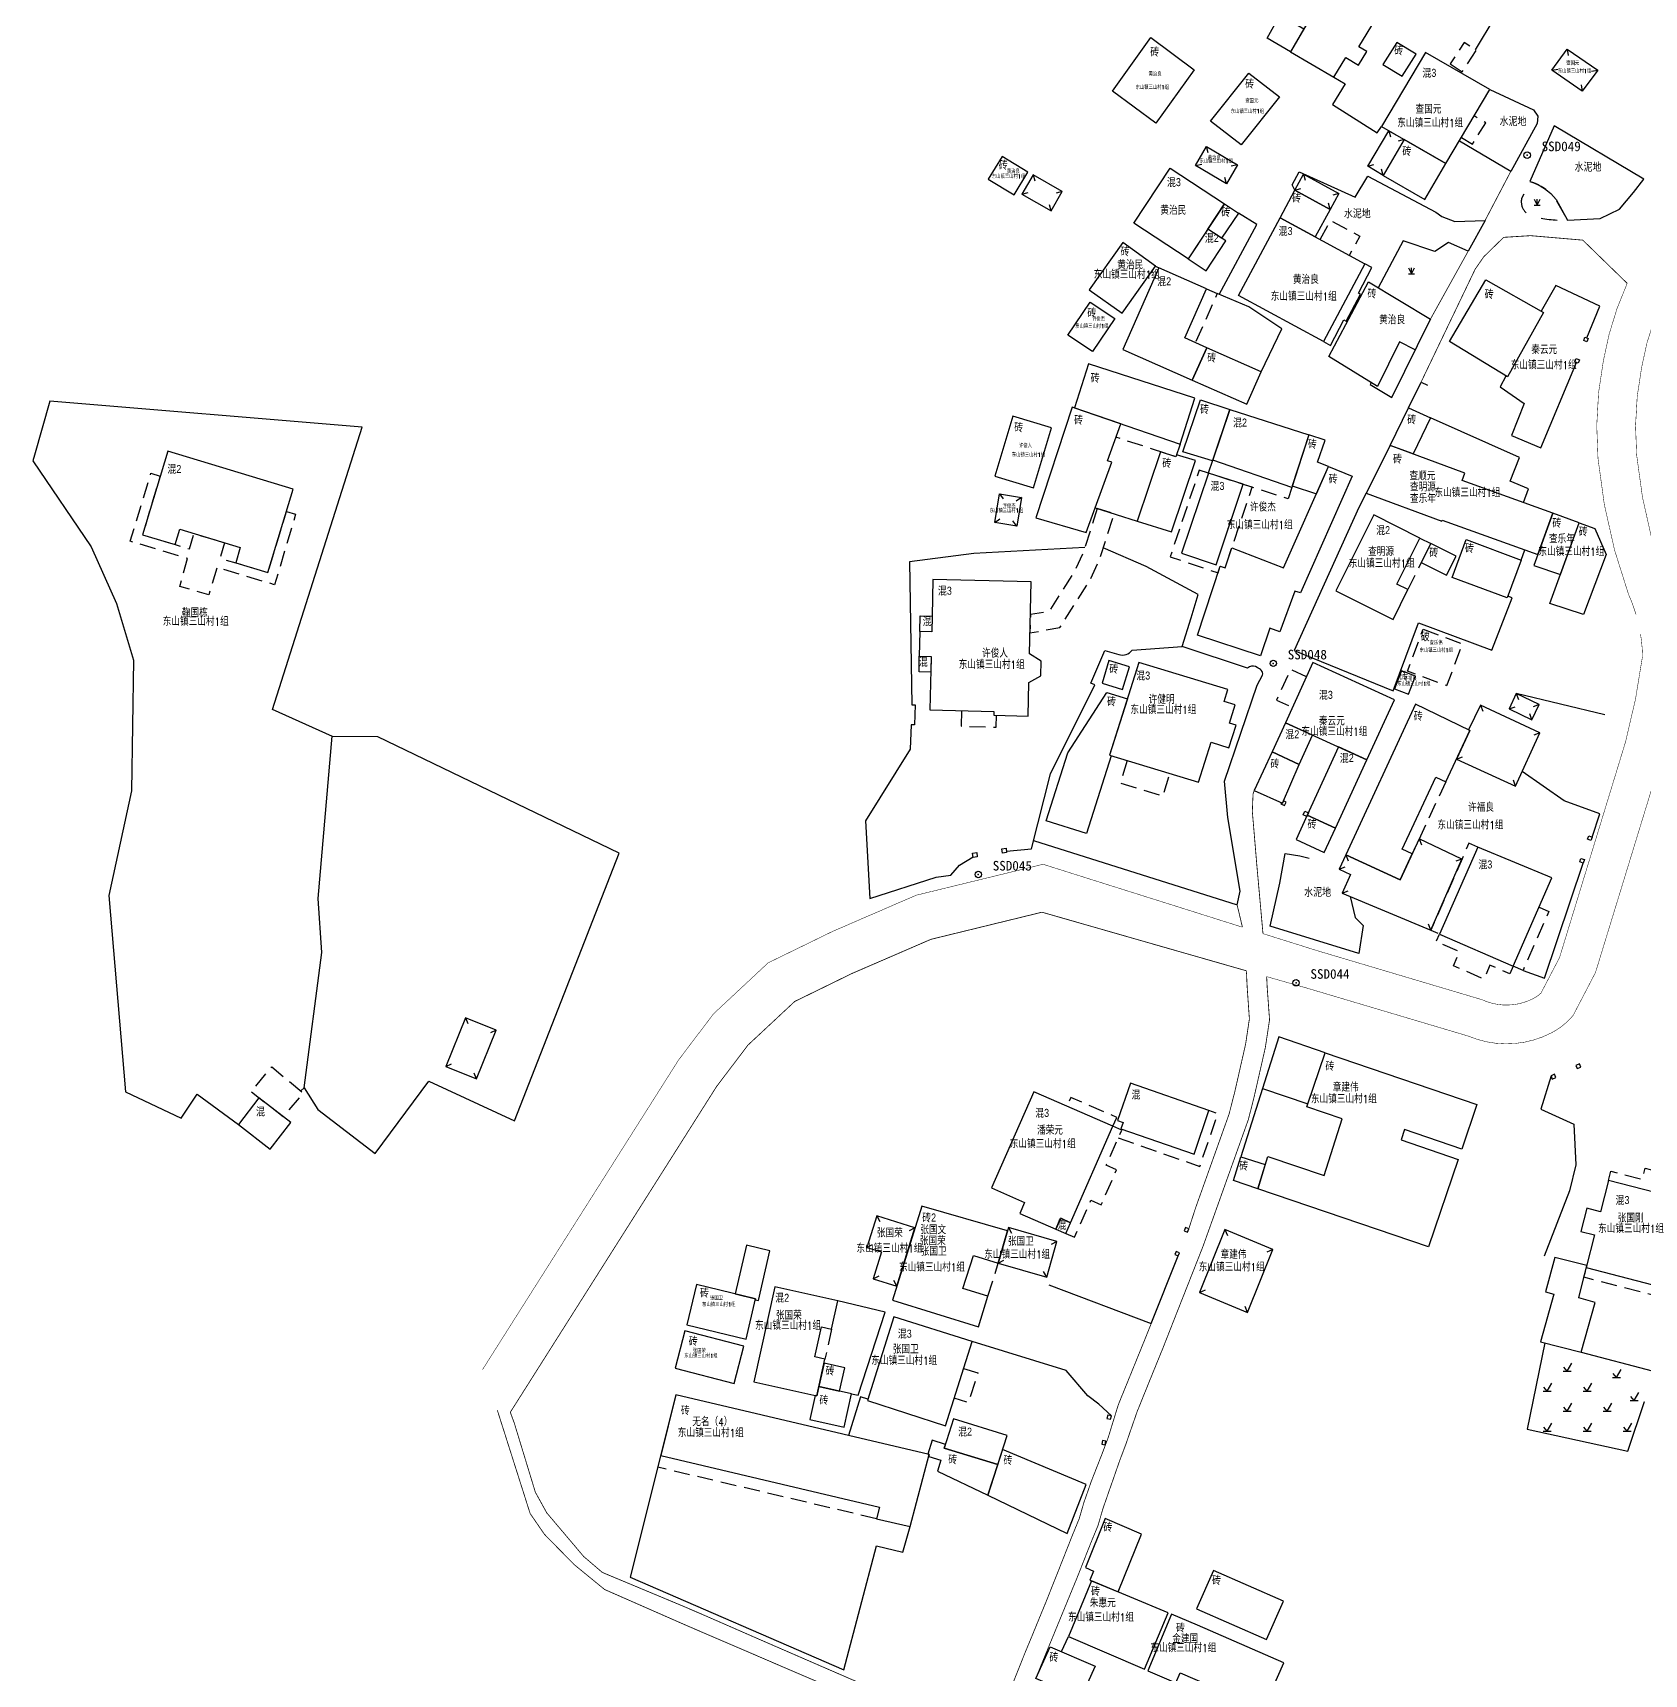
# Model space of a CAD drawing. Header units: millimetres. Extents: x 21943 to 23516, y 12107 to 14027.
# Drawn here: x 22418.8 to 22620.2, y 13686.7 to 13891.8 of the extents above; entities that cross this region are included whole.
import ezdxf
from ezdxf.enums import TextEntityAlignment as Align

# ---------------------------------------------------------------- set-up
doc = ezdxf.new("R2010")
doc.units = ezdxf.units.MM
for name, pattern in [('B10012', [0]), ('X2', [10, 8, -2]), ('X5', [3, 2, -1]), ('X6', [4, 2, -2])]:
    doc.linetypes.add(name, pattern=pattern)
for name, color, linetype in [('$TD_AUDIT_GENERATED_(2B2)', 221, 'Continuous'), ('$TD_AUDIT_GENERATED_(2B3)', 4, 'X6'), ('$TD_AUDIT_GENERATED_(2B4)', 7, 'wq'), ('$TD_AUDIT_GENERATED_(2B5)', 2, 'Continuous'), ('$TD_AUDIT_GENERATED_(2B7)', 7, 'Continuous'), ('$TD_AUDIT_GENERATED_(2BA)', 7, 'Continuous'), ('$TD_AUDIT_GENERATED_(2BB)', 4, 'Continuous'), ('$TD_AUDIT_GENERATED_(2C0)', 7, 'Continuous'), ('$TD_AUDIT_GENERATED_(2C2)', 7, 'Continuous'), ('KZD', 1, 'Continuous'), ('ZBTZ', 3, 'Continuous')]:
    doc.layers.add(name, color=color, linetype=linetype)
doc.styles.add('$TD_AUDIT_GENERATED_(2CC)', font='simhei.ttf')
doc.styles.add('HZ', font='rs.shx', dxfattribs={"width": 0.8, "bigfont": 'hztxt.shx'})
doc.styles.get("Standard").update_dxf_attribs({"font": 'arial.ttf'})
doc.linetypes.add('1161', pattern='A,0,[149,AAA.SHX,S=0.15,R=0,X=0,Y=0],-1.6', length=1.6)
doc.linetypes.add('443', pattern='A,9.4,[169,AAA.SHX,S=1,R=0,X=0,Y=0.15],0.6', length=10)
doc.linetypes.add('wq', pattern='A,5.4,[169,AAA.SHX,S=1,R=0,X=0,Y=-1.15],0.6', length=6)

# ---------------------------------------------------------------- blocks, each defined once
blk = doc.blocks.new('gc123')
for p, q in [((-1, 0), (1, 0)), ((0, 0), (-0.8, 1)), ((0, 0), (1.2, 2))]:
    blk.add_line(p, q)
blk = doc.blocks.new('gc124')
for p, q in [((-0.75, 1.5), (0, 0)), ((-0.75, 0), (0.75, 0)), ((0, 0), (0, 1.5)), ((0, 0), (0.75, 1.5))]:
    blk.add_line(p, q)
blk = doc.blocks.new('gc117')
blk.add_circle((0, 0), 0.8)
blk.add_point((0, 0))

msp = doc.modelspace()

# ---------------------------------------------------------------- linework, layer by layer
at = {"layer": '$TD_AUDIT_GENERATED_(2B2)', "linetype": 'Continuous', "flags": 128}
for points, elevation in [([(22595.79, 13906.9), (22581.73, 13914.85), (22580.02, 13911.83), (22582.17, 13910.57), (22581.54, 13909.49), (22583.27, 13908.48), (22586.12, 13906.82), (22586.12, 13906.82), (22586.12, 13906.82), (22575.99, 13889.44), (22581.42, 13886.27), (22582.91, 13888.71), (22584.51, 13887.77), (22585.55, 13889.48), (22584.54, 13890.07), (22590.33, 13899.59), (22591.33, 13899.02), (22592.03, 13900.25), (22590.04, 13901.37), (22591.34, 13903.66), (22590.9, 13903.9), (22591.42, 13904.82), (22593.74, 13903.51)], 4.26), ([(22612.12, 13850.92), (22611.95, 13850.5), (22611.53, 13850.69), (22611.7, 13851.11)], 0), ([(22536.85, 13788.81), (22536.33, 13788.74), (22536.27, 13789.26), (22536.79, 13789.34)], 2.49), ([(22612.74, 13788.47), (22612.59, 13788.04), (22612.16, 13788.19), (22612.3, 13788.61)], 0.05), ([(22599.3, 13757.86), (22597.4, 13752.29), (22590.25, 13754.73), (22589.81, 13753.43), (22596.95, 13751), (22593.23, 13740.06), (22571.9, 13747.33), (22573.17, 13751.37), (22580.2, 13748.98), (22582.44, 13756.06), (22578.04, 13757.56), (22580.34, 13764.33)], 10.13), ([(22609.01, 13761.63), (22608.56, 13761.45), (22608.72, 13761.04), (22609.17, 13761.22)], 0.34), ([(22538.65, 13747.43), (22542.77, 13745.62), (22542.16, 13744.23), (22546.69, 13742.27), (22547.27, 13743.63), (22548.5, 13743.08), (22553.8, 13755.13), (22543.92, 13759.42)], 3.12), ([(22554.38, 13755.86), (22555.09, 13755.62), (22554.81, 13754.82), (22563.94, 13751.63), (22565.81, 13757.09), (22556, 13760.51)], 3.58), ([(22571.9, 13747.33), (22568.88, 13748.36), (22569.81, 13751.33), (22572.85, 13750.36)], 8.04), ([(22523.86, 13736.07), (22526.8, 13735.16), (22529.06, 13742.44), (22524.29, 13743.92), (22523.06, 13739.99), (22524.87, 13739.44)], 3.06), ([(22561.97, 13738.93), (22562.13, 13739.33), (22561.7, 13739.5), (22561.54, 13739.1)], 1.94)]:
    msp.add_lwpolyline(points, close=True, dxfattribs=dict(at, elevation=elevation))
for points in [[(22575.99, 13889.44), (22573.07, 13891.14), (22574.72, 13894.03), (22577.66, 13892.31)], [(22559.17, 13880.49), (22553.74, 13884.51), (22558.54, 13891.2), (22563.96, 13887.18)], [(22591.7, 13889.12), (22589.29, 13890.58), (22587.55, 13887.86), (22589.97, 13886.4)], [(22587.36, 13880.09), (22595.43, 13875.47), (22600.92, 13884.71), (22592.87, 13889.36)], [(22612.47, 13884.53), (22608.66, 13887.15), (22610.58, 13889.74), (22614.39, 13887.12)], [(22566.02, 13880.74), (22570.79, 13886.75), (22574.63, 13883.82), (22569.85, 13877.8)], [(22588.28, 13879.57), (22590.22, 13878.46), (22587.59, 13873.99), (22585.66, 13875.13)], [(22587.59, 13873.99), (22592.78, 13870.98), (22595.43, 13875.47), (22590.22, 13878.46)], [(22541.46, 13871.55), (22543.18, 13874.38), (22539.95, 13876.34), (22538.23, 13873.5)], [(22569.37, 13875.32), (22567.98, 13872.94), (22564.13, 13875.2), (22565.51, 13877.58)], [(22567.73, 13870.42), (22563.2, 13863.54), (22556.42, 13868.01), (22560.95, 13874.89)], [(22547.47, 13871.96), (22543.84, 13874.07), (22542.44, 13871.65), (22546.07, 13869.55)], [(22576.53, 13872.14), (22580.96, 13869.73), (22579.1, 13866.29), (22574.69, 13868.69)], [(22582.05, 13871.74), (22580.96, 13869.73), (22576.53, 13872.14), (22577.62, 13874.14)], [(22567.38, 13866.14), (22565.66, 13867.27), (22567.73, 13870.42), (22569.49, 13869.26)], [(22580.12, 13853.21), (22569.5, 13858.96), (22574.69, 13868.69), (22585.3, 13862.92)], [(22563.2, 13863.54), (22565.44, 13862.07), (22567.9, 13865.79), (22565.66, 13867.27)], [(22555.05, 13865.6), (22550.82, 13859.67), (22554.94, 13856.75), (22559.12, 13862.63)], [(22565.49, 13859.8), (22559.56, 13862.42), (22555.05, 13852.22), (22563.72, 13848.39), (22565.53, 13852.44), (22562.78, 13853.66)], [(22580.81, 13851.35), (22585.76, 13860.66), (22593.49, 13856.02), (22591.59, 13852.18), (22589.61, 13853.16), (22586.88, 13847.61)], [(22603.11, 13848.79), (22595.88, 13853.24), (22600.41, 13860.91), (22607.62, 13856.86)], [(22554.03, 13856.09), (22551.24, 13851.97), (22548.19, 13854), (22550.97, 13858.12)], [(22613.22, 13853.59), (22613.05, 13853.17), (22612.64, 13853.36), (22612.8, 13853.78)], [(22570.54, 13845.38), (22572.35, 13849.43), (22565.53, 13852.44), (22563.72, 13848.39)], [(22562.19, 13840.38), (22564.04, 13846.15), (22550.75, 13850.42), (22548.99, 13844.91)], [(22566.26, 13838.32), (22562.55, 13839.45), (22564.73, 13845.92), (22568.42, 13844.73)], [(22539.05, 13836.4), (22543.87, 13834.94), (22546.13, 13842.44), (22541.31, 13843.89)], [(22548.71, 13845.01), (22544.15, 13831.19), (22550.48, 13829.34), (22553.67, 13838.12), (22553.12, 13838.32), (22554.79, 13842.92)], [(22578.29, 13841.54), (22576.16, 13834.98), (22566.28, 13838.38), (22568.42, 13844.73)], [(22590.74, 13844.92), (22593.5, 13843.69), (22591.31, 13839.17), (22588.47, 13840.22)], [(22580.32, 13840.89), (22578.29, 13841.54), (22576.22, 13835.17), (22579.23, 13834.2), (22580.74, 13837.61), (22579.39, 13838.16)], [(22451.35, 13834.78), (22435.67, 13839.51), (22432.52, 13829.07), (22436.62, 13827.83), (22437.2, 13829.75), (22444.71, 13827.48), (22444.17, 13825.55), (22448.2, 13824.33)], [(22564.12, 13838.34), (22561.77, 13839.06), (22561.68, 13838.81), (22559.75, 13839.44), (22556.84, 13830.77), (22561.14, 13829.42)], [(22608.78, 13831.76), (22597.46, 13835.83), (22597.8, 13836.76), (22588.47, 13840.22), (22585.47, 13834.25), (22594.92, 13830.75), (22594.96, 13830.87), (22606.91, 13826.61)], [(22580.74, 13837.61), (22583.72, 13836.4), (22577.25, 13821.79), (22576.56, 13822.03), (22574.67, 13816.95), (22573.43, 13817.38), (22572.23, 13813.94), (22564.38, 13816.52), (22567.22, 13825.15), (22567.84, 13824.94), (22568.68, 13827.43), (22575.13, 13824.92)], [(22565.74, 13836.78), (22562.38, 13826.77), (22566.7, 13825.32), (22570.08, 13835.37)], [(22539.61, 13834.18), (22542.36, 13833.74), (22541.78, 13830.15), (22539.03, 13830.59)], [(22592.17, 13828.66), (22586.4, 13831.55), (22581.67, 13822.07), (22588.81, 13818.48), (22590.66, 13822.23), (22589.3, 13822.91)], [(22606.42, 13825.23), (22609.73, 13824.12), (22612.07, 13830.57), (22608.78, 13831.76)], [(22612.07, 13830.57), (22614.04, 13829.86), (22615.45, 13826.62), (22612.63, 13819.1), (22608.41, 13820.48)], [(22595.48, 13824), (22596.69, 13826.4), (22593.54, 13827.98), (22592.34, 13825.58)], [(22604.82, 13825.91), (22603.07, 13821.18), (22596.19, 13823.73), (22597.94, 13828.46)], [(22531.3, 13823.46), (22531.2, 13818.89), (22531.16, 13816.93), (22529.68, 13816.98), (22529.61, 13813.9), (22531.09, 13813.85), (22530.94, 13807.19), (22538.93, 13806.96), (22538.92, 13806.5), (22543.21, 13806.41), (22543.3, 13810.62), (22544.78, 13811.44), (22544.83, 13813.27), (22543.38, 13814.18), (22543.58, 13823.18)], [(22531.16, 13816.93), (22529.68, 13816.98), (22529.73, 13818.94), (22531.2, 13818.89)], [(22531.04, 13811.91), (22529.57, 13811.95), (22529.61, 13813.9), (22531.09, 13813.85)], [(22555.02, 13809.74), (22555.86, 13812.57), (22553.29, 13813.33), (22552.45, 13810.5)], [(22557.05, 13813.1), (22553.38, 13801.5), (22564.51, 13798.15), (22566.08, 13803.13), (22568.31, 13802.42), (22569.21, 13805.25), (22568.38, 13805.51), (22569.1, 13807.79), (22567.69, 13808.24), (22568.16, 13809.74)], [(22588.99, 13808.42), (22578.81, 13813.08), (22575.36, 13805.56), (22585.54, 13800.95)], [(22589.01, 13809.83), (22590.73, 13809.15), (22591.61, 13811.38), (22589.89, 13812.06)], [(22553.57, 13801.44), (22550.5, 13791.72), (22545.48, 13793.3), (22548.16, 13801.8), (22553.03, 13809.35), (22555.61, 13808.54), (22553.38, 13801.5)], [(22607.09, 13807.85), (22604.22, 13809.22), (22603.31, 13807.3), (22606.18, 13805.93)], [(22598.41, 13804.59), (22591.63, 13807.88), (22582.92, 13789.08), (22589.7, 13785.93), (22591.21, 13789.2), (22589.95, 13789.79), (22594.15, 13798.77), (22595.41, 13798.19)], [(22596.74, 13801.03), (22604.14, 13797.66), (22607.17, 13804.31), (22599.75, 13807.76), (22598.25, 13804.67), (22598.41, 13804.59)], [(22578.73, 13804.03), (22575.36, 13805.56), (22573.7, 13801.95), (22577.07, 13800.37)], [(22585.54, 13800.95), (22581.99, 13802.56), (22578.1, 13794.01), (22581.61, 13792.4)], [(22573.7, 13801.95), (22571.46, 13797.1), (22574.99, 13795.5), (22577.07, 13800.37)], [(22574.77, 13795.43), (22575.23, 13795.21), (22575.44, 13795.66), (22575.13, 13795.81), (22574.99, 13795.5), (22574.83, 13795.57)], [(22578.04, 13793.87), (22577.59, 13794.08), (22577.79, 13794.53), (22578.24, 13794.32)], [(22578.1, 13794.01), (22576.72, 13790.98), (22580.2, 13789.34), (22581.61, 13792.4)], [(22592.09, 13791.07), (22589.7, 13785.93), (22582.92, 13789.08), (22582.08, 13787.29), (22583.5, 13786.6), (22582.45, 13784.25), (22593.54, 13779.64), (22597.43, 13788.54)], [(22594.64, 13779.15), (22603.84, 13775.13), (22608.68, 13786.2), (22599.4, 13790.04)], [(22613.7, 13791.28), (22613.54, 13790.85), (22613.11, 13791.01), (22613.27, 13791.44)], [(22540.52, 13789.36), (22540, 13789.29), (22539.94, 13789.82), (22540.46, 13789.89)], [(22470.42, 13762.62), (22474.28, 13761.05), (22476.74, 13767.13), (22472.89, 13768.7)], [(22580.34, 13764.33), (22574.54, 13766.31), (22572.49, 13759.87), (22578.16, 13757.93)], [(22612.12, 13762.93), (22611.67, 13762.75), (22611.84, 13762.34), (22612.28, 13762.52)], [(22448.49, 13752.27), (22451.06, 13755.59), (22447.08, 13758.68), (22444.51, 13755.36)], [(22627.53, 13733.71), (22630.34, 13744.6), (22615.76, 13748.36), (22614.75, 13744.46), (22613.02, 13744.91), (22612.27, 13742), (22614, 13741.55), (22612.97, 13737.47)], [(22540.65, 13742.07), (22529.91, 13745.16), (22526.25, 13733.41), (22537, 13730.08), (22538.19, 13733.89), (22535.06, 13734.87), (22536.36, 13739), (22539.48, 13738.02)], [(22546.69, 13742.27), (22547.92, 13741.75), (22548.5, 13743.08), (22547.28, 13743.63)], [(22546.8, 13740.75), (22540.76, 13742.48), (22539.48, 13738.02), (22545.53, 13736.29)], [(22563.14, 13741.92), (22563.3, 13742.32), (22562.87, 13742.48), (22562.71, 13742.08)], [(22567.8, 13742.24), (22564.64, 13734.37), (22570.62, 13731.86), (22573.79, 13739.73)], [(22509.1, 13733.44), (22509.5, 13733.34), (22510.94, 13739.57), (22507.99, 13740.26), (22506.58, 13734.18), (22509.13, 13733.56)], [(22613.03, 13737.72), (22609.04, 13738.75), (22607.86, 13734.43), (22608.92, 13734.15), (22607.26, 13728.2), (22612.33, 13726.91), (22614.07, 13733.1), (22612.02, 13733.68)], [(22519.41, 13733.31), (22511.55, 13735.08), (22508.93, 13723.18), (22516.81, 13721.45), (22517.81, 13726.02), (22516.54, 13726.3), (22517.37, 13730.08), (22518.64, 13729.79)], [(22532.86, 13717.71), (22536.21, 13728.25), (22526.44, 13731.31), (22523.13, 13720.84)], [(22519.63, 13722.04), (22520.28, 13724.95), (22517.7, 13725.53), (22517.06, 13722.62)], [(22521.14, 13721.7), (22517.06, 13722.62), (22516.81, 13721.45), (22516.61, 13721.49), (22515.94, 13718.5), (22520.21, 13717.54)], [(22524.26, 13706.09), (22528.45, 13705.1), (22530.86, 13714.12), (22499.19, 13721.57), (22497.29, 13713.98), (22524.65, 13707.54)], [(22539.41, 13712.86), (22540.57, 13716.5), (22533.9, 13718.56), (22532.73, 13714.92)], [(22539.41, 13712.86), (22532.73, 13714.92), (22532.88, 13715.38), (22531.23, 13715.89), (22530.67, 13714.16), (22530.86, 13714.12), (22530.79, 13713.84), (22532.31, 13713.42), (22531.89, 13712.03), (22538.18, 13709.01)], [(22548.1, 13704.24), (22550.46, 13710.36), (22540, 13714.72), (22538.18, 13709.01)], [(22552.85, 13706.1), (22550.37, 13699.97), (22551.36, 13699.54), (22550.92, 13698.4), (22554.44, 13696.93), (22557.38, 13704.15)], [(22548.24, 13691.36), (22557.77, 13687.26), (22560.7, 13694.32), (22551.13, 13698.31)], [(22575.12, 13695.79), (22566.38, 13699.62), (22564.26, 13694.81), (22573, 13690.98)], [(22561.11, 13694.15), (22558.18, 13687.08), (22561.67, 13685.58), (22562.19, 13686.81), (22572.63, 13682.31), (22575.15, 13688.09), (22564.37, 13692.8)], [(22549.78, 13683.69), (22544.15, 13686.12), (22545.96, 13690.09), (22551.59, 13687.66)]]:
    msp.add_lwpolyline(points, close=True, dxfattribs=at)
at = {"layer": '$TD_AUDIT_GENERATED_(2B2)', "linetype": 'X5', "flags": 128}
for points in [[(22595.95, 13887.92), (22597.47, 13886.93), (22599.23, 13889.61), (22597.72, 13890.61)], [(22592.58, 13817.27), (22597.48, 13815.44), (22595.51, 13810.19), (22590.61, 13812.02)], [(22450.11, 13756.33), (22446.09, 13759.44), (22448.68, 13762.56), (22452.59, 13759.3)]]:
    msp.add_lwpolyline(points, close=True, dxfattribs=at)
at = {"layer": '$TD_AUDIT_GENERATED_(2B2)', "color": 2, "linetype": '1161', "elevation": 1.91, "flags": 128}
msp.add_lwpolyline([(22609.19, 13870.95), (22610.61, 13868.4), (22614.71, 13868.58), (22617.13, 13869.78), (22618.87, 13871.85), (22620.17, 13873.53), (22608.95, 13880.18), (22605.91, 13873.2, -0.165057)], format="xyb", close=True, dxfattribs=at)
at = {"layer": '$TD_AUDIT_GENERATED_(2B2)', "linetype": 'X6', "elevation": 3.01, "flags": 128}
msp.add_lwpolyline([(22604.89, 13871.11, 0.457632), (22606.55, 13868.83, 0.077079), (22610.61, 13868.4), (22609.19, 13870.95, 0.165057), (22605.91, 13873.2)], format="xyb", close=True, dxfattribs=at)
at = {"layer": '$TD_AUDIT_GENERATED_(2B2)', "color": 6, "linetype": 'X5', "flags": 128}
for points, elevation in [([(22450.5, 13831.97), (22451.65, 13831.62), (22449.03, 13822.82), (22441.84, 13824.99), (22440.81, 13821.56), (22437.19, 13822.62), (22438.13, 13826.11), (22430.99, 13828.25), (22433.58, 13836.76), (22434.74, 13836.41), (22432.52, 13829.07), (22436.62, 13827.83), (22438.38, 13827.3), (22438.96, 13829.22), (22442.77, 13828.07), (22442.23, 13826.13), (22444.17, 13825.55), (22448.2, 13824.33)], 4), ([(22551.85, 13832.36), (22550.12, 13826.92), (22549.03, 13824.54), (22545.82, 13819.49), (22543.5, 13819.08), (22543.44, 13816.81), (22547.17, 13817.46), (22551, 13823.48), (22552.23, 13826.25), (22553.96, 13831.69)], 2.7)]:
    msp.add_lwpolyline(points, close=True, dxfattribs=dict(at, elevation=elevation))
at = {"layer": '$TD_AUDIT_GENERATED_(2B2)', "flags": 128}
for points in [[(22501.74, 13735.36), (22500.56, 13730.31), (22507.95, 13728.51), (22509.13, 13733.56)], [(22500.29, 13729.56), (22499.1, 13724.89), (22506.48, 13722.99), (22507.67, 13727.66)], [(22553.06, 13718.6), (22553.51, 13718.51), (22553.61, 13718.95), (22553.16, 13719.04)], [(22552.84, 13715.33), (22552.94, 13715.79), (22552.5, 13715.88), (22552.4, 13715.42)]]:
    msp.add_lwpolyline(points, close=True, dxfattribs=at)
at = {"layer": '$TD_AUDIT_GENERATED_(2B3)', "color": 4, "linetype": 'X5', "flags": 128}
for points in [[(22597.36, 13878.71), (22598.75, 13877.88), (22600.4, 13880.57), (22598.97, 13881.42)], [(22565.74, 13836.78), (22564.6, 13837.15), (22560.96, 13826.31), (22566.94, 13824.31), (22567.22, 13825.15), (22567.84, 13824.94), (22571.22, 13835), (22570.08, 13835.37)], [(22592.17, 13828.66), (22593.54, 13827.98), (22590.66, 13822.23), (22590.66, 13822.23)], [(22555.6, 13800.84), (22554.75, 13798.03), (22560.07, 13796.42), (22560.92, 13799.23)], [(22599.4, 13790.04), (22598.29, 13790.5), (22593.54, 13779.64), (22594.64, 13779.15)], [(22553.8, 13755.13), (22554.29, 13756.24), (22548.54, 13758.74), (22548.05, 13757.62)], [(22547.92, 13741.75), (22549.01, 13741.27), (22551.06, 13745.88), (22552.34, 13745.32), (22554.26, 13749.7), (22552.97, 13750.27), (22554.9, 13754.65), (22553.8, 13755.13)], [(22615.76, 13748.36), (22616.05, 13749.53), (22619.96, 13748.51), (22620.32, 13749.91), (22624.2, 13748.91), (22623.84, 13747.51), (22630.63, 13745.76), (22630.34, 13744.6)], [(22627.53, 13733.71), (22627.22, 13732.52), (22612.67, 13736.27), (22612.97, 13737.47)], [(22535.14, 13724.86), (22536.93, 13724.3), (22535.74, 13720.57), (22533.95, 13721.14)]]:
    msp.add_lwpolyline(points, dxfattribs=at)
for points, elevation in [([(22579.72, 13865.96), (22581.03, 13868.36), (22584.66, 13866.39), (22583.35, 13863.98)], 5.91), ([(22565.49, 13859.8), (22566.83, 13859.21), (22564.11, 13853.07)], 9.77), ([(22562.19, 13840.38), (22561.68, 13838.81), (22554.18, 13841.26), (22554.18, 13841.26)], 9.43), ([(22576.16, 13834.98), (22575.69, 13833.55), (22565.74, 13836.78), (22566.28, 13838.38)], 12.19), ([(22578.01, 13811.32), (22576.03, 13812.23), (22574.27, 13808.41), (22576.25, 13807.5)], 4.43), ([(22534.9, 13807.08), (22534.84, 13805.14), (22539.23, 13805.02), (22539.26, 13806.5)], 4.18), ([(22595.41, 13798.19), (22595.41, 13798.19), (22591.21, 13789.2)], 8.39), ([(22607.07, 13782.52), (22608.29, 13781.99), (22605.06, 13774.6), (22603.84, 13775.13)], -0.2), ([(22603.84, 13775.13), (22603.43, 13774.18), (22600.93, 13775.27), (22600.17, 13773.53), (22596.36, 13775.2), (22597.12, 13776.94), (22594.21, 13778.22), (22594.64, 13779.16)], 4.79), ([(22554.47, 13753.67), (22564.67, 13750.12), (22566.93, 13756.7), (22565.81, 13757.09)], 3.58), ([(22538.19, 13733.89), (22539.48, 13738.02)], 3.19), ([(22518.63, 13729.79), (22517.81, 13726.02)], 12.88), ([(22524.26, 13706.09), (22496.92, 13712.52)], 8.7)]:
    msp.add_lwpolyline(points, dxfattribs=dict(at, elevation=elevation))
at = {"layer": '$TD_AUDIT_GENERATED_(2B4)', "linetype": 'wq', "flags": 128}
for points, elevation in [([(22599.13, 13889.68), (22601.58, 13893.77), (22599.64, 13895.15)], 2.53), ([(22581.42, 13886.27), (22582.85, 13885.43), (22581.25, 13882.84), (22586.81, 13879.29), (22587.37, 13880.1)], 4.5), ([(22567.09, 13859.11), (22571.79, 13867.84), (22569.49, 13869.26)], 4.35), ([(22580.12, 13853.21), (22580.99, 13852.74), (22582.68, 13855.92), (22582.96, 13855.77), (22584.75, 13859.14), (22584.48, 13859.28), (22586.17, 13862.46), (22585.3, 13862.92)], 8.81), ([(22613.02, 13853.69), (22614.67, 13857.64), (22609.17, 13860.2), (22607.31, 13857.03)], 0.15), ([(22586.1, 13848.09), (22585.97, 13847.84), (22588.66, 13846.22), (22593.49, 13856.02)], 2.75), ([(22602.9, 13848.9), (22602.19, 13847.57), (22605.2, 13845.46), (22603.6, 13841.48), (22607.27, 13839.95), (22611.73, 13850.6)], 4.04), ([(22590.74, 13844.92), (22592.32, 13848.15), (22593.14, 13847.75)], 2.89), ([(22585.47, 13834.25), (22584.56, 13832.47), (22576.46, 13814.6), (22588.84, 13809.58), (22591.99, 13818.05), (22601.18, 13814.65), (22603.71, 13821.2), (22603.15, 13821.4)], 2.98), ([(22551.6, 13832.43), (22556.84, 13830.77)], 2.7), ([(22550.3, 13827.48), (22536.43, 13826.74), (22528.38, 13825.7), (22528.66, 13807.82), (22529.1, 13807.8), (22529.01, 13805.3), (22528.57, 13805.32), (22528.48, 13802.27), (22522.87, 13793.32), (22523.43, 13783.6), (22531.71, 13786.26), (22533.56, 13786.51), (22534.63, 13787.76), (22536.32, 13788.82)], 1.63), ([(22615.3, 13806.56), (22604.22, 13809.22)], -0.58), ([(22452.71, 13759.95), (22454.92, 13776.85), (22454.47, 13783.59), (22456.24, 13803.88)], 4.25), ([(22605.06, 13774.6), (22607.75, 13773.66), (22612.59, 13788.04), (22612.59, 13788.04)], -0.2), ([(22608.57, 13761.44), (22607.29, 13757.29), (22611.4, 13755.38), (22611.65, 13750.32), (22610.86, 13747.07), (22607.69, 13738.92)], 0.39), ([(22572.49, 13759.87), (22569.81, 13751.33)], 1.27), ([(22545.78, 13735.33), (22558.59, 13730.48), (22561.97, 13738.93)], 2.23), ([(22612.33, 13726.91), (22621.2, 13724.58)], -0.41), ([(22499.19, 13721.57), (22493.48, 13698.79), (22520.18, 13687.18), (22524.25, 13702.71), (22527.56, 13701.92), (22528.45, 13705.1)], 2.1), ([(22523.18, 13721.02), (22522.24, 13721.32), (22520.76, 13716.5)], 2.22), ([(22547.39, 13689.47), (22548.24, 13691.36)], 2.02)]:
    msp.add_lwpolyline(points, dxfattribs=dict(at, elevation=elevation))
for points in [[(22559.12, 13862.63), (22559.56, 13862.42)], [(22572.35, 13849.43), (22574.92, 13854.81), (22570.78, 13857.56), (22566.83, 13859.21)], [(22452.29, 13759.55), (22452.71, 13759.95), (22454.44, 13757.23), (22461.59, 13751.74), (22468.29, 13760.76), (22479.03, 13755.82), (22492.08, 13789.29), (22461.94, 13803.8), (22456.27, 13803.87), (22448.78, 13807.23), (22459.99, 13842.5), (22420.94, 13845.75), (22419.01, 13839.02), (22418.81, 13838.32), (22426.12, 13827.55), (22429.26, 13820.48), (22431.39, 13813.4), (22431.13, 13797.06), (22428.33, 13783.97), (22430.39, 13759.42), (22437.34, 13756.16), (22439.37, 13759.15), (22444.51, 13755.36)], [(22605.12, 13833.08), (22605.75, 13834.82), (22603.47, 13835.75), (22604.61, 13838.74), (22593.5, 13843.69)], [(22604.82, 13825.91), (22605.28, 13827.19)], [(22613.7, 13791.28), (22614.65, 13794.17), (22610.19, 13795.81), (22604.96, 13799.46)], [(22521.14, 13721.7), (22521.97, 13721.52), (22525.34, 13731.92), (22519.41, 13733.31)], [(22553.61, 13718.95), (22552.05, 13720.4), (22550.67, 13721.46), (22547.98, 13724.59), (22536.21, 13728.25)]]:
    msp.add_lwpolyline(points, dxfattribs=at)
for points, elevation in [([(22540.5, 13789.51), (22543.63, 13789.82), (22546.02, 13799.17), (22551.54, 13810.29), (22551.05, 13810.51), (22552.78, 13814.61), (22554.54, 13814.12, 0.339007), (22556.2, 13814.65), (22562.48, 13815.1), (22563.6, 13818.69), (22564.47, 13821.61), (22557.97, 13825.08), (22552.6, 13827.43)], 2.75), ([(22543.89, 13790.84), (22569.34, 13782.8), (22569.71, 13784.52), (22568.18, 13793.74), (22567.73, 13798.27), (22571.82, 13810.26), (22572.51, 13811.5, 0.268821), (22572.35, 13812.13, 0.108042), (22571.83, 13812.47, 0.29961), (22570.89, 13812.55, -0.000423), (22570.62, 13812.41), (22562.48, 13815.1)], 1.05)]:
    msp.add_lwpolyline(points, format="xyb", dxfattribs=dict(at, elevation=elevation))
at = {"layer": '$TD_AUDIT_GENERATED_(2BA)', "linetype": 'B10012'}
for p, q in [((22610.58, 13889.74), (22610.71, 13888.95)), ((22608.66, 13887.15), (22609.45, 13887.28)), ((22613.6, 13886.99), (22614.39, 13887.12)), ((22612.34, 13885.32), (22612.47, 13884.53)), ((22588.28, 13879.57), (22588.48, 13878.79)), ((22590.22, 13878.46), (22589.45, 13878.26)), ((22565.71, 13876.81), (22565.51, 13877.58)), ((22564.13, 13875.2), (22564.9, 13875.4)), ((22569.37, 13875.32), (22568.59, 13875.12)), ((22585.66, 13875.13), (22586.43, 13875.33)), ((22587.59, 13873.99), (22587.39, 13874.77)), ((22543.84, 13874.07), (22544.05, 13873.3)), ((22567.98, 13872.94), (22567.78, 13873.72)), ((22576.53, 13872.14), (22577.3, 13872.36)), ((22577.62, 13874.14), (22577.84, 13873.37)), ((22542.44, 13871.65), (22543.21, 13871.86)), ((22546.07, 13869.55), (22545.87, 13870.32)), ((22547.47, 13871.96), (22546.7, 13871.76)), ((22580.96, 13869.73), (22580.73, 13870.5)), ((22582.05, 13871.74), (22581.28, 13871.51)), ((22539.61, 13834.18), (22540.08, 13833.54)), ((22542.36, 13833.74), (22541.71, 13833.27)), ((22539.03, 13830.59), (22539.68, 13831.06)), ((22541.78, 13830.15), (22541.31, 13830.8)), ((22604.22, 13809.22), (22604.49, 13808.47)), ((22599.75, 13807.76), (22600.03, 13807.01)), ((22603.31, 13807.3), (22604.06, 13807.57)), ((22606.18, 13805.93), (22605.91, 13806.69)), ((22607.09, 13807.85), (22606.34, 13807.58)), ((22607.17, 13804.31), (22606.42, 13804.03)), ((22596.74, 13801.03), (22597.49, 13801.31)), ((22604.14, 13797.66), (22603.86, 13798.41)), ((22592.09, 13791.07), (22592.36, 13790.32)), ((22582.92, 13789.08), (22583.19, 13788.33)), ((22597.43, 13788.54), (22596.68, 13788.26)), ((22582.08, 13787.29), (22582.84, 13787.56)), ((22582.45, 13784.25), (22583.19, 13784.55)), ((22593.54, 13779.64), (22593.24, 13780.38)), ((22472.89, 13768.7), (22473.2, 13767.96)), ((22476.74, 13767.13), (22476.01, 13766.82)), ((22470.42, 13762.62), (22471.16, 13762.93)), ((22474.28, 13761.05), (22473.97, 13761.79)), ((22524.29, 13743.92), (22524.66, 13743.22)), ((22529.06, 13742.44), (22528.36, 13742.07)), ((22540.76, 13742.48), (22541.15, 13741.78)), ((22567.8, 13742.24), (22568.11, 13741.5)), ((22523.06, 13739.99), (22523.77, 13740.36)), ((22546.8, 13740.75), (22546.1, 13740.36)), ((22573.79, 13739.73), (22573.05, 13739.42)), ((22539.48, 13738.02), (22540.18, 13738.41)), ((22545.53, 13736.29), (22545.14, 13736.99)), ((22523.86, 13736.07), (22524.57, 13736.45)), ((22526.8, 13735.16), (22526.42, 13735.86)), ((22564.64, 13734.37), (22565.38, 13734.68)), ((22570.62, 13731.86), (22570.32, 13732.6))]:
    msp.add_line(p, q, dxfattribs=at)
at = {"layer": '$TD_AUDIT_GENERATED_(2BB)', "linetype": 'Continuous', "const_width": 0.1, "flags": 128}
for points in [[(22600.32, 13868.35), (22603.52, 13874.46)], [(22598.21, 13864.52), (22593.49, 13856.02)], [(22544.15, 13686.12), (22549.4, 13698.89), (22551.04, 13703.05), (22551.95, 13705.25), (22552.55, 13707.33), (22554.66, 13713.37), (22555.42, 13715.39), (22556.82, 13719.44), (22558.44, 13723.45), (22560.09, 13727.5), (22561.74, 13731.7), (22563.39, 13735.88), (22565.05, 13740.09), (22566.47, 13744.05), (22567.88, 13748), (22569.29, 13751.94), (22570.72, 13755.94), (22571.1, 13757.41), (22571.46, 13758.84), (22572.85, 13764.95), (22573.38, 13768.45), (22573.09, 13772.44), (22573.02, 13773.84), (22573.02, 13773.84)]]:
    msp.add_lwpolyline(points, dxfattribs=at)
at = {"layer": '$TD_AUDIT_GENERATED_(2BB)', "linetype": 'X2', "const_width": 0.1, "flags": 128}
for points, elevation in [([(22592.32, 13848.15), (22599.08, 13862.26), (22600.15, 13863.81), (22602.64, 13866.24), (22602.64, 13866.24), (22606.01, 13866.45), (22612.53, 13865.89), (22618.08, 13860.49)], 2.36), ([(22570.47, 13774.57), (22544.94, 13781.89), (22531.06, 13778.5), (22521.19, 13774.23), (22514.03, 13770.73), (22508.2, 13765.29), (22504.28, 13760.12), (22478.49, 13719.39)], 1.98), ([(22569.33, 13782.8), (22569.99, 13780.02)], 5), ([(22570.47, 13774.57), (22570.51, 13774.13), (22570.55, 13773.17), (22570.6, 13772.28), (22570.86, 13768.55), (22570.39, 13765.41), (22569.03, 13759.42), (22568.67, 13758.03), (22568.33, 13756.68), (22566.94, 13752.79), (22565.53, 13748.84), (22564.12, 13744.89), (22563.29, 13742.32), (22563.29, 13742.32), (22563.29, 13742.32)], 5), ([(22561.97, 13738.93), (22558.59, 13730.48), (22557.77, 13728.43), (22556.13, 13724.39), (22554.47, 13720.31), (22553.22, 13716.24), (22552.46, 13714.22), (22551.13, 13710.83)], 5), ([(22478.49, 13719.39), (22478.98, 13718.06), (22481.62, 13709.4), (22483.05, 13706.81)], 5.57), ([(22510.18, 13690.76), (22513.84, 13689.17), (22517.38, 13687.63), (22521.6, 13685.8), (22525.82, 13683.96), (22530.04, 13682.12), (22534.26, 13680.29), (22537.61, 13678.83), (22537.98, 13678.77), (22538.29, 13678.83), (22538.61, 13678.93), (22539.01, 13679.79), (22542.78, 13689.23), (22543.67, 13691.37), (22544.55, 13693.52), (22545.43, 13695.66), (22547.08, 13699.81), (22548.73, 13703.99), (22549.59, 13706.08), (22550.17, 13708.09), (22551.13, 13710.83)], 5), ([(22483.05, 13706.81), (22487.66, 13701.36), (22489.99, 13699.37), (22500, 13695.19)], 5.57), ([(22500, 13695.19), (22502.63, 13694.06), (22508.94, 13691.3), (22510.18, 13690.76)], 5)]:
    msp.add_lwpolyline(points, dxfattribs=dict(at, elevation=elevation))
at = {"layer": '$TD_AUDIT_GENERATED_(2BB)', "linetype": 'Continuous', "const_width": 0.06, "elevation": 0.94, "flags": 128}
for points in [[(22623.92, 13820.16, 0.034726), (22622.76, 13823.41, -0.062454), (22619.26, 13839.04, -0.070467), (22619.88, 13849.97, -0.112525), (22625.82, 13864.27)], [(22619.18, 13819.11, 0.033167), (22618.25, 13821.6, -0.063201), (22614.43, 13838.6, -0.070242), (22615.11, 13850.86, -0.063707), (22618.08, 13860.49)], [(22578.03, 13772.41), (22598.24, 13766.4, 0.223594), (22608.61, 13766.81, 0.100014), (22611.33, 13769), (22614.12, 13774.36), (22620.87, 13796.4, 0.0512), (22624.86, 13813.65, 0.049341), (22624.32, 13818.55, 0.045626)], [(22579.41, 13777.06), (22599.92, 13770.96, 0.232124), (22606.37, 13771.11, 0.073582), (22607.31, 13771.79), (22609.62, 13776.21), (22616.26, 13797.9, 0.050395), (22620, 13813.92, 0.034692), (22619.74, 13816.68, 0.038344)]]:
    msp.add_lwpolyline(points, format="xyb", dxfattribs=at)
at = {"layer": '$TD_AUDIT_GENERATED_(2BB)', "linetype": 'Continuous', "flags": 128}
for points, const_width, elevation in [([(22572.56, 13779.21), (22571.8, 13787.67), (22571.61, 13789.96), (22571.42, 13792.24), (22571.23, 13794.45), (22571.28, 13795.77), (22571.32, 13796.66), (22571.46, 13797.1)], 0.1, 5), ([(22569.99, 13780.02), (22545.07, 13787.88), (22529.21, 13784.01), (22518.77, 13779.49), (22510.71, 13775.56), (22503.88, 13769.18), (22499.52, 13763.42), (22475.01, 13724.71)], 0.06, 1.98), ([(22579.41, 13777.06), (22572.56, 13779.21)], 0.06, 1.98), ([(22578.03, 13772.41), (22573.02, 13773.84)], 0.06, 1.98)]:
    msp.add_lwpolyline(points, dxfattribs=dict(at, const_width=const_width, elevation=elevation))
msp.add_lwpolyline([(22476.87, 13719.64, 0.1, 0.1, 0), (22480.97, 13706.73, 0.1, 0.1, 0), (22482.76, 13704.13, 0.1, 0.1, 0), (22486.47, 13700.35, 0.1, 0.1, 0), (22490.27, 13697.24, 0.1, 0.1, 0), (22500.17, 13692.89, 0.1, 0.1, 0), (22501.81, 13692.18, 0.1, 0.1, 0), (22507.94, 13689.55, 0.1, 0.1, 0), (22512.21, 13687.71, 0.1, 0.1, 0), (22516.1, 13686.04, 0.1, 0.1, 0), (22519.49, 13684.58, 0.1, 0.1, 0), (22523.19, 13683.43, 0, 0, 0)], format="xyseb", dxfattribs=at)
at = {"layer": '测试_(2B1)', "color": 2, "linetype": '1161', "flags": 128}
for points in [[(22600.92, 13884.71), (22606.36, 13882.18), (22606.92, 13881.37), (22606.81, 13880.48), (22603.52, 13874.46), (22597.1, 13878.28)], [(22576.53, 13872.14), (22576.19, 13872.8), (22577.09, 13874.42), (22584.1, 13871.26), (22585.65, 13873.89), (22594.16, 13869.4), (22594.93, 13868.84), (22596.52, 13868.21), (22600.32, 13868.35), (22598.21, 13864.52), (22595.73, 13865.58), (22594.05, 13864.47), (22590.08, 13865.79), (22586.95, 13859.95)], [(22607.8, 13728.06), (22607.8, 13728.06), (22605.56, 13717.29), (22618.14, 13714.54), (22620.24, 13720.72), (22620.24, 13720.72)]]:
    msp.add_lwpolyline(points, dxfattribs=at)
at = {"layer": '测试_(2B1)', "color": 2, "linetype": '1161', "elevation": 1.07, "flags": 128}
msp.add_lwpolyline([(22583.44, 13783.85), (22584.08, 13781.24), (22585.09, 13780.24), (22584.54, 13776.71), (22573.47, 13780.13), (22574.65, 13785.51), (22575.32, 13789.23), (22577.18, 13788.92), (22578.34, 13788.63)], dxfattribs=at)

# ---------------------------------------------------------------- block references
at = {"layer": 'KZD', "linetype": 'Continuous', "xscale": 0.5, "yscale": 0.5}
for p in [(22605.58, 13876.51), (22573.85, 13812.99), (22536.98, 13786.6), (22576.69, 13773.07)]:
    msp.add_blockref('gc117', p, dxfattribs=at)
at = {"layer": 'ZBTZ', "linetype": 'Continuous', "xscale": 0.5, "yscale": 0.5}
for name, p in [('gc124', (22606.82, 13870.27)), ('gc124', (22591.11, 13861.67)), ('gc123', (22610.56, 13724.54)), ('gc123', (22616.74, 13723.75)), ('gc123', (22608.06, 13722.04)), ('gc123', (22613.06, 13722.04)), ('gc123', (22610.56, 13719.54)), ('gc123', (22615.56, 13719.54)), ('gc123', (22618.93, 13720.84)), ('gc123', (22608.06, 13717.04)), ('gc123', (22613.06, 13717.04)), ('gc123', (22618.06, 13717.04))]:
    msp.add_blockref(name, p, dxfattribs=at)

# ---------------------------------------------------------------- texts
at = {"layer": '$TD_AUDIT_GENERATED_(2B5)', "linetype": '443', "width": 0.8}
for s, p in [('\\M+5D7A9', (22559.03, 13889.46)), ('\\M+5D7A9', (22589.52, 13889.63)), ('\\M+5BBEC3', (22593.35, 13886.82)), ('\\M+5D7A9', (22570.9, 13885.46)), ('\\M+5D7A9', (22590.54, 13877.05)), ('\\M+5D7A9', (22540.1, 13875.32)), ('\\M+5BBEC3', (22561.43, 13873.16)), ('\\M+5D7A9', (22567.91, 13869.43)), ('\\M+5D7A9', (22576.76, 13871.19)), ('\\M+5BBEC2', (22566.16, 13866.18)), ('\\M+5BBEC3', (22575.38, 13867.05)), ('\\M+5D7A9', (22555.32, 13864.52)), ('\\M+5BBEC2', (22560.21, 13860.76)), ('\\M+5D7A9', (22586.18, 13859.24)), ('\\M+5D7A9', (22600.83, 13859.18)), ('\\M+5D7A9', (22551.17, 13856.86)), ('\\M+5D7A9', (22566.15, 13851.23)), ('\\M+5D7A9', (22551.59, 13848.7)), ('\\M+5D7A9', (22549.51, 13843.45)), ('\\M+5D7A9', (22565.26, 13844.79)), ('\\M+5BBEC2', (22569.69, 13843.11)), ('\\M+5D7A9', (22591.15, 13843.5)), ('\\M+5D7A9', (22542.03, 13842.53)), ('\\M+5D7A9', (22578.73, 13840.44)), ('\\M+5BBEC2', (22436.5, 13837.31)), ('\\M+5D7A9', (22560.54, 13838.05)), ('\\M+5D7A9', (22589.37, 13838.59)), ('\\M+5BBEC3', (22566.87, 13835.19)), ('\\M+5D7A9', (22581.33, 13836.09)), ('\\M+5D7A9', (22609.29, 13830.58)), ('\\M+5BBEC2', (22587.57, 13829.66)), ('\\M+5D7A9', (22612.58, 13829.5)), ('\\M+5D7A9', (22593.9, 13826.87)), ('\\M+5D7A9', (22598.36, 13827.43)), ('\\M+5BBEC3', (22532.8, 13822.09)), ('\\M+5BBEC', (22530.58, 13818.28)), ('\\M+5C6C6', (22592.84, 13816.39)), ('\\M+5BBEC', (22530.1, 13813.2)), ('\\M+5D7A9', (22553.91, 13812.35)), ('\\M+5BBEC3', (22557.59, 13811.49)), ('\\M+5D7A9', (22590.14, 13811.45)), ('\\M+5D7A9', (22553.62, 13808.26)), ('\\M+5BBEC3', (22580.42, 13809.08)), ('\\M+5D7A9', (22591.97, 13806.45)), ('\\M+5BBEC2', (22576.22, 13804.14)), ('\\M+5D7A9', (22574.05, 13800.49)), ('\\M+5BBEC2', (22583.03, 13801.18)), ('\\M+5D7A9', (22578.69, 13792.92)), ('\\M+5BBEC3', (22600.35, 13787.88)), ('\\M+5D7A9', (22580.93, 13762.7)), ('\\M+5BBEC', (22556.68, 13759.11)), ('\\M+5BBEC', (22447.27, 13757)), ('\\M+5BBEC3', (22544.96, 13756.83)), ('\\M+5D7A9', (22570.15, 13750.22)), ('\\M+5BBEC3', (22617.49, 13745.93)), ('\\M+5D7A92', (22530.83, 13743.76)), ('\\M+5BBEC', (22547.44, 13742.83)), ('\\M+5D7A9', (22502.75, 13734.35)), ('\\M+5BBEC2', (22512.47, 13733.72)), ('\\M+5D7A9', (22501.35, 13728.32)), ('\\M+5BBEC3', (22527.79, 13729.23)), ('\\M+5D7A9', (22518.45, 13724.61)), ('\\M+5D7A9', (22500.36, 13719.66)), ('\\M+5D7A9', (22517.69, 13720.95)), ('\\M+5BBEC2', (22535.32, 13716.98)), ('\\M+5D7A9', (22533.78, 13713.54)), ('\\M+5D7A9', (22540.69, 13713.43)), ('\\M+5D7A9', (22553.18, 13705.07)), ('\\M+5D7A9', (22566.75, 13698.44)), ('\\M+5D7A9', (22551.63, 13697.07)), ('\\M+5D7A9', (22562.25, 13692.5)), ('\\M+5D7A9', (22546.43, 13688.81))]:
    msp.add_text(s, height=1, dxfattribs=at).set_placement(p, align=Align.MIDDLE)
at = {"layer": '$TD_AUDIT_GENERATED_(2B7)', "linetype": 'Continuous', "style": 'HZ', "width": 0.8}
for s, height, p in [('\\M+5BBC6\\M+5D6CE\\M+5C1BC', 0.5, (22559.07, 13886.71)), ('\\M+5B2E9\\M+5B9FA\\M+5D4AA', 0.5, (22611.27, 13888.07)), ('\\M+5B2E9\\M+5B9FA\\M+5D4AA', 0.5, (22571.18, 13883.38)), ('\\M+5B2E9\\M+5B9FA\\M+5D4AA', 1, (22593.24, 13882.34)), ('\\M+5BBC6\\M+5D6CE\\M+5C1BC', 0.5, (22566.47, 13876.24)), ('\\M+5BBC6\\M+5D6CE\\M+5C1BC', 0.5, (22541.36, 13874.56)), ('\\M+5BBC6\\M+5D6CE\\M+5C3F1', 1, (22561.35, 13869.7)), ('\\M+5BBC6\\M+5D6CE\\M+5C3F1', 1, (22555.97, 13862.89)), ('\\M+5BBC6\\M+5D6CE\\M+5C1BC', 1, (22577.92, 13861.06)), ('\\M+5D0ED\\M+5BFA1\\M+5BDDC', 0.5, (22552.02, 13856.1)), ('\\M+5BBC6\\M+5D6CE\\M+5C1BC', 1, (22588.7, 13856.03)), ('\\M+5C7D8\\M+5D4C6\\M+5D4AA', 1, (22607.72, 13852.29)), ('\\M+5D0ED\\M+5BFA1\\M+5C8CB', 0.5, (22542.88, 13840.27)), ('\\M+5B2E9\\M+5CBB3\\M+5D4AA', 1, (22592.49, 13836.51)), ('\\M+5B2E9\\M+5C3F7\\M+5D4B4', 1, (22592.54, 13835.12)), ('\\M+5D0ED\\M+5BFA1\\M+5BDDC', 1, (22572.55, 13832.62)), ('\\M+5B2E9\\M+5C0D6\\M+5C4EA', 1, (22592.55, 13833.68)), ('\\M+5D0ED\\M+5BFA1\\M+5BDDC', 0.5, (22540.83, 13832.73, 3.09)), ('\\M+5B2E9\\M+5C0D6\\M+5C4EA', 1, (22609.92, 13828.64)), ('\\M+5B2E9\\M+5C3F7\\M+5D4B4', 1, (22587.31, 13827.04)), ('\\M+5BECF\\M+5B9FA\\M+5B6B0', 1, (22439.06, 13819.41)), ('\\M+5D0ED\\M+5BFA1\\M+5C8CB', 1, (22539.07, 13814.35)), ('\\M+5B2E9\\M+5C0D6\\M+5CEB0', 0.5, (22594.2, 13815.63)), ('\\M+5D0ED\\M+5B8A3\\M+5C1BC', 0.5, (22590.97, 13811.18)), ('\\M+5D0ED\\M+5BDA1\\M+5C3F7', 1, (22559.89, 13808.56)), ('\\M+5C7D8\\M+5D4C6\\M+5D4AA', 1, (22581.17, 13805.87)), ('\\M+5D0ED\\M+5B8A3\\M+5C1BC', 1, (22599.81, 13795.09)), ('\\M+5D5C2\\M+5BDA8\\M+5CEB0', 1, (22582.9, 13760.11)), ('\\M+5C5CB\\M+5C8D9\\M+5D4AA', 1, (22545.94, 13754.72)), ('\\M+5D5C5\\M+5B9FA\\M+5B8D5', 1, (22618.51, 13743.73)), ('\\M+5D5C5\\M+5B9FA\\M+5C8D9', 1, (22525.92, 13741.89)), ('\\M+5D5C5\\M+5B9FA\\M+5C8D9', 1, (22531.29, 13740.89)), ('\\M+5D5C5\\M+5B9FA\\M+5CEC4', 1, (22531.35, 13742.29)), ('\\M+5D5C5\\M+5B9FA\\M+5CEC0', 1, (22542.3, 13740.82)), ('\\M+5D5C5\\M+5B9FA\\M+5CEC0', 1, (22531.4, 13739.57)), ('\\M+5D5C2\\M+5BDA8\\M+5CEB0', 1, (22568.88, 13739.21)), ('\\M+5D5C5\\M+5B9FA\\M+5CEC0', 0.5, (22504.25, 13733.72)), ('\\M+5D5C5\\M+5B9FA\\M+5C8D9', 1, (22513.3, 13731.59)), ('\\M+5D5C5\\M+5B9FA\\M+5C8D9', 0.5, (22502.11, 13727.15)), ('\\M+5D5C5\\M+5B9FA\\M+5CEC0', 1, (22527.91, 13727.34)), ('\\M+5CEDE\\M+5C3FB\\M+5A3A84\\M+5A3A9', 1, (22503.74, 13718.3)), ('\\M+5D6EC\\M+5BBDD\\M+5D4AA', 1, (22552.54, 13695.65)), ('\\M+5BDF0\\M+5BDA8\\M+5B9FA', 1, (22562.84, 13691.17))]:
    msp.add_text(s, height=height, dxfattribs=at).set_placement(p, align=Align.MIDDLE)
at = {"layer": '$TD_AUDIT_GENERATED_(2C0)', "linetype": '443', "width": 0.8}
for p in [(22603.81, 13880.79), (22613.18, 13875.09), (22584.35, 13869.26), (22579.39, 13784.45)]:
    msp.add_text('\\M+5CBAE\\M+5C4E0\\M+5B5D8', height=1, dxfattribs=at).set_placement(p, align=Align.MIDDLE)
at = {"layer": '$TD_AUDIT_GENERATED_(2C2)', "linetype": 'Continuous', "style": 'HZ', "width": 0.8}
for height, p in [(0.5, (22611.51, 13887.03)), (0.5, (22558.72, 13885)), (0.5, (22570.61, 13881.99)), (1, (22593.46, 13880.51)), (0.5, (22540.77, 13873.86)), (0.5, (22566.71, 13875.77)), (1, (22555.54, 13861.56)), (1, (22577.65, 13858.83)), (0.5, (22551.16, 13855.14)), (1, (22607.64, 13850.25)), (0.5, (22543.25, 13839.06)), (1, (22598.1, 13834.3)), (0.5, (22540.49, 13832.09)), (1, (22572.15, 13830.27)), (1, (22611.1, 13826.93)), (1, (22587.4, 13825.47)), (1, (22439.17, 13818.2)), (0.5, (22594.21, 13814.64)), (1, (22538.66, 13812.81)), (0.5, (22591.42, 13810.44)), (1, (22560.11, 13807.17)), (1, (22581.49, 13804.44)), (1, (22598.49, 13792.76)), (1, (22582.67, 13758.52)), (1, (22545.03, 13752.91)), (1, (22618.56, 13742.31)), (1, (22525.87, 13739.85)), (1, (22541.84, 13739.09)), (1, (22531.19, 13737.49)), (1, (22568.65, 13737.51)), (0.5, (22504.54, 13732.86)), (1, (22513.21, 13730.2)), (0.5, (22502.32, 13726.45)), (1, (22527.72, 13725.82)), (1, (22503.55, 13716.79)), (1, (22552.31, 13693.74)), (1, (22562.6, 13689.91))]:
    msp.add_text('\\M+5B6AB\\M+5C9BD\\M+5D5F2\\M+5C8FD\\M+5C9BD\\M+5B4E51\\M+5D7E9', height=height, dxfattribs=at).set_placement(p, align=Align.MIDDLE_CENTER)
at = {"layer": 'KZD', "linetype": 'Continuous', "style": '$TD_AUDIT_GENERATED_(2CC)'}
for s, p in [('SSD049', (22609.83, 13877.61)), ('SSD048', (22578.1, 13814.09)), ('SSD045', (22541.23, 13787.7)), ('SSD044', (22580.94, 13774.17))]:
    msp.add_text(s, height=1.2, dxfattribs=at).set_placement(p, align=Align.MIDDLE)

doc.saveas('drawing.dxf')
